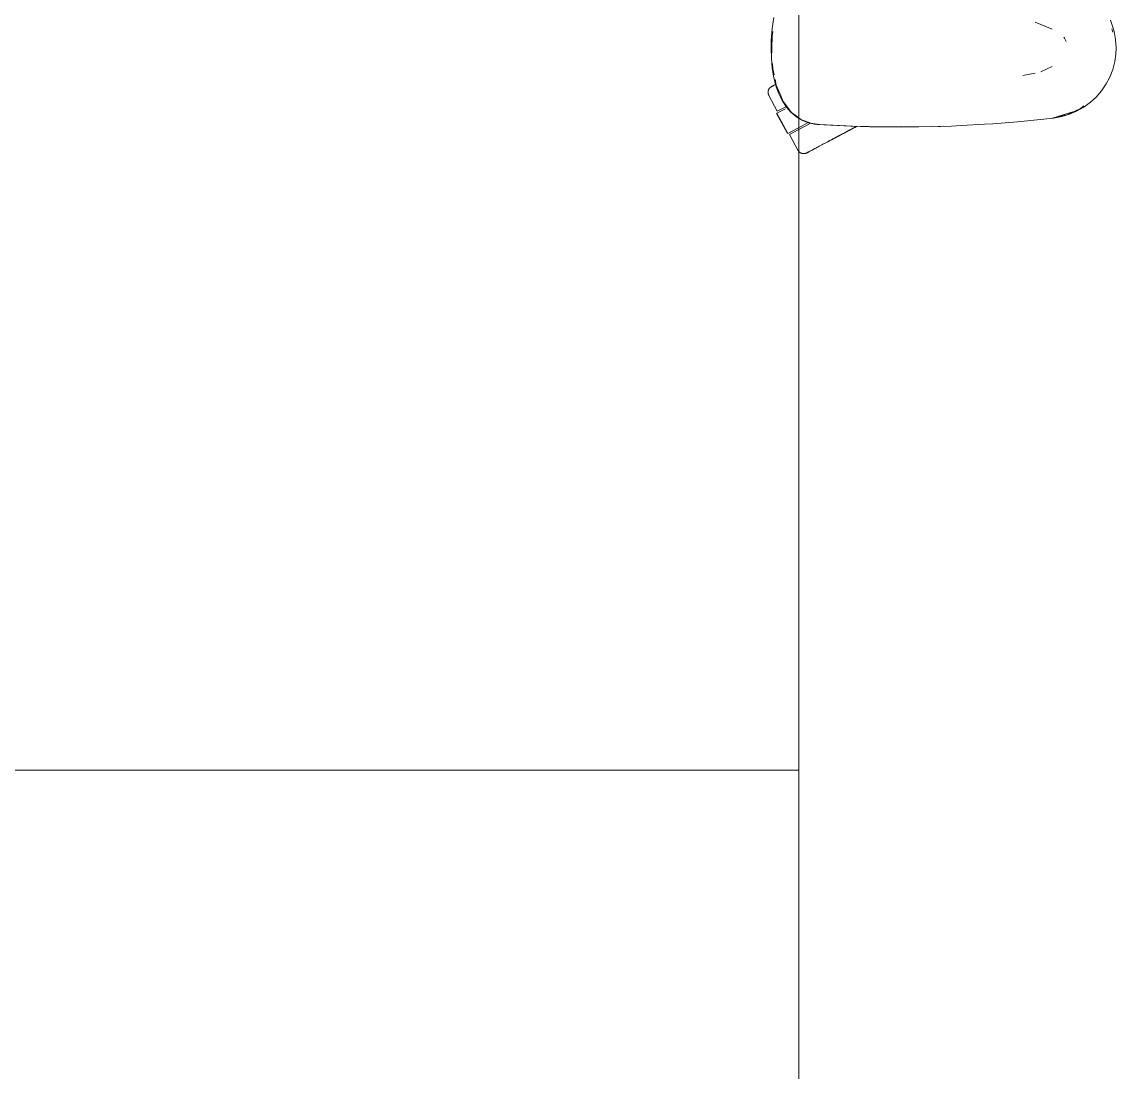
# Model space of a CAD drawing. Header units: millimetres. Extents: x 155927 to 326028, y -36033 to 97293.
# Drawn here: x 186725 to 187395, y 31223 to 31866 of the extents above; entities that cross this region are included whole.
import ezdxf

# ---------------------------------------------------------------- set-up
doc = ezdxf.new("R2010")
doc.units = ezdxf.units.MM
doc.header["$MEASUREMENT"] = 0
doc.layers.add('G-IMPT', color=8, linetype='CONTINUOUS', lineweight=9)
doc.layers.add('I-FURN', color=8, linetype='CONTINUOUS', lineweight=9)

msp = doc.modelspace()

# ---------------------------------------------------------------- linework, layer by layer
at = {"layer": 'G-IMPT'}
for p, q in [((187185.68, 31868.39), (187184.57, 31861.63)), ((187183.99, 31854.32), (187184.57, 31861.63)), ((187345.65, 31865.53), (187356.08, 31861.38)), ((187391.78, 31866.7), (187393.49, 31861.93)), ((187392.69, 31861.49), (187393.31, 31859.46)), ((187394.06, 31859.8), (187393.49, 31861.93)), ((187183.99, 31854.32), (187183.9, 31849.81)), ((187184.51, 31856.98), (187184.28, 31849.81)), ((187184.51, 31856.98), (187184.9, 31859.76)), ((187363.6, 31855.86), (187363.31, 31856.31)), ((187364.62, 31853.64), (187363.6, 31855.86)), ((187394.94, 31854.85), (187394.06, 31859.8)), ((187395.23, 31849.81), (187394.94, 31854.85)), ((187183.9, 31849.81), (187184.08, 31843.47)), ((187184.47, 31846.7), (187184.28, 31849.81)), ((187395.23, 31849.81), (187395.06, 31845.96)), ((187184.65, 31837.32), (187184.08, 31843.47)), ((187394.41, 31841.45), (187393.15, 31836.58)), ((187394.41, 31841.45), (187395.06, 31845.96)), ((187184.65, 31837.32), (187185.65, 31831.39)), ((187185.06, 31836.98), (187184.87, 31840.19)), ((187185.83, 31833.23), (187185.06, 31836.98)), ((187338.15, 31832.83), (187345.59, 31834.4)), ((187355.99, 31838.43), (187349.2, 31835.17)), ((187391.32, 31831.87), (187393.15, 31836.58)), ((187187.08, 31825.91), (187185.65, 31831.39)), ((187187.1, 31827.02), (187186.39, 31830.49)), ((187187.1, 31827.02), (187189.43, 31821.4)), ((187389.13, 31827.71), (187386.3, 31823.54)), ((187389.13, 31827.71), (187391.32, 31831.87)), ((187187.08, 31825.91), (187188.66, 31821.58)), ((187190.65, 31817.5), (187188.66, 31821.58)), ((187191.27, 31817.01), (187189.43, 31821.4)), ((187386.3, 31823.54), (187382.98, 31819.71)), ((187190.65, 31817.5), (187193.3, 31813.45)), ((187196.49, 31810.22), (187191.27, 31817.01)), ((187371.01, 31811.03), (187375.45, 31813.54)), ((187375.5, 31814.24), (187373.39, 31812.64)), ((187379.54, 31816.54), (187375.45, 31813.54)), ((187379.54, 31816.54), (187382.98, 31819.71)), ((187193.3, 31813.45), (187195.97, 31810.42)), ((187199.71, 31807.34), (187195.97, 31810.42)), ((187200.9, 31806.95), (187196.49, 31810.22)), ((187200.9, 31806.66), (187199.71, 31807.34)), ((187202.11, 31806.05), (187200.9, 31806.95)), ((187338.94, 31804.95), (187356.87, 31806.86)), ((187356.36, 31806.86), (187368.82, 31810.69)), ((187356.36, 31806.86), (187359.67, 31807.78)), ((187356.87, 31806.86), (187361.91, 31807.75)), ((187365.32, 31808.9), (187356.92, 31806.99)), ((187368.82, 31810.69), (187359.67, 31807.78)), ((187366.78, 31809.22), (187361.91, 31807.75)), ((187365.32, 31808.9), (187373.39, 31812.64)), ((187371.01, 31811.03), (187366.78, 31809.22)), ((187203.14, 31805.38), (187200.9, 31806.66)), ((187208.31, 31803.64), (187202.11, 31806.05)), ((187203.14, 31805.38), (187206.78, 31803.99)), ((187208.13, 31803.62), (187206.78, 31803.99)), ((187208.13, 31803.62), (187210.52, 31803.18)), ((187208.31, 31803.64), (187212.16, 31803.06)), ((187212.17, 31802.92), (187210.52, 31803.18)), ((187232.75, 31801.87), (187212.17, 31802.92)), ((187233.96, 31801.84), (187212.17, 31802.92)), ((187212.17, 31802.92), (187213.78, 31802.81)), ((187233.96, 31801.84), (187213.78, 31802.81)), ((187254.14, 31801.37), (187232.75, 31801.87)), ((187244.31, 31801.53), (187232.75, 31801.87)), ((187232.75, 31801.87), (187233.96, 31801.84)), ((187254.14, 31801.37), (187233.96, 31801.84)), ((187274.33, 31801.42), (187244.31, 31801.53)), ((187254.14, 31801.37), (187244.31, 31801.53)), ((187244.31, 31801.53), (187263.53, 31801.33)), ((187252.11, 31801.39), (187250.2, 31801.46)), ((187254.14, 31801.41), (187252.11, 31801.39)), ((187274.33, 31801.42), (187254.14, 31801.37)), ((187274.33, 31801.42), (187263.53, 31801.33)), ((187274.33, 31801.42), (187282.75, 31801.58)), ((187294.5, 31801.97), (187282.75, 31801.58)), ((187287.68, 31801.72), (187286.19, 31801.71)), ((187289.62, 31801.83), (187287.68, 31801.72)), ((187294.5, 31801.97), (187300.53, 31802.22)), ((187314.67, 31803.03), (187300.53, 31802.22)), ((187319.76, 31803.36), (187314.67, 31803.03)), ((187319.76, 31803.36), (187334.81, 31804.61)), ((187327.94, 31804.01), (187329.62, 31804.18)), ((187334.81, 31804.61), (187338.94, 31804.95))]:
    msp.add_line(p, q, dxfattribs=at)
at = {"layer": 'I-FURN'}
for p, q in [((187200.9, 31407.61), (187200.9, 32807.61)), ((187200.9, 32807.61), (187200.9, 31407.61)), ((187185.65, 31826.9), (187185.33, 31826.73)), ((187185.47, 31826.81), (187185.81, 31826.99)), ((187186.01, 31827.09), (187185.65, 31826.9)), ((187185.81, 31826.99), (187186.18, 31827.18)), ((187186.4, 31827.3), (187186.01, 31827.09)), ((187186.18, 31827.18), (187186.59, 31827.4)), ((187186.83, 31827.53), (187186.4, 31827.3)), ((187182.06, 31822.7), (187182.07, 31822.86)), ((187182.06, 31822.53), (187182.06, 31822.7)), ((187182.06, 31822.37), (187182.06, 31822.53)), ((187182.07, 31822.21), (187182.06, 31822.37)), ((187182.07, 31822.86), (187182.08, 31823.02)), ((187182.09, 31822.05), (187182.07, 31822.21)), ((187182.08, 31823.02), (187182.1, 31823.18)), ((187182.12, 31821.89), (187182.09, 31822.05)), ((187182.1, 31823.18), (187182.13, 31823.34)), ((187182.15, 31821.73), (187182.12, 31821.89)), ((187182.13, 31823.34), (187182.17, 31823.49)), ((187182.18, 31821.58), (187182.15, 31821.73)), ((187182.17, 31823.49), (187182.21, 31823.65)), ((187182.23, 31821.42), (187182.18, 31821.58)), ((187182.21, 31823.65), (187182.25, 31823.8)), ((187182.27, 31821.27), (187182.23, 31821.42)), ((187182.25, 31823.8), (187182.3, 31823.96)), ((187182.33, 31821.12), (187182.27, 31821.27)), ((187182.3, 31823.96), (187182.36, 31824.11)), ((187182.39, 31820.97), (187182.33, 31821.12)), ((187182.36, 31824.11), (187182.43, 31824.25)), ((187182.46, 31820.82), (187182.39, 31820.97)), ((187182.43, 31824.25), (187182.5, 31824.4)), ((187182.53, 31820.68), (187182.46, 31820.82)), ((187182.5, 31824.4), (187182.57, 31824.54)), ((187182.53, 31820.68), (187187.68, 31810.99)), ((187182.57, 31824.54), (187182.66, 31824.68)), ((187182.66, 31824.68), (187182.74, 31824.82)), ((187182.74, 31824.82), (187182.84, 31824.95)), ((187182.84, 31824.95), (187182.93, 31825.08)), ((187182.93, 31825.08), (187183.04, 31825.2)), ((187183.04, 31825.2), (187183.14, 31825.32)), ((187183.14, 31825.32), (187183.26, 31825.44)), ((187183.26, 31825.44), (187183.37, 31825.55)), ((187183.37, 31825.55), (187183.49, 31825.65)), ((187183.49, 31825.65), (187183.62, 31825.76)), ((187183.62, 31825.76), (187183.75, 31825.85)), ((187183.75, 31825.85), (187183.88, 31825.94)), ((187183.88, 31825.94), (187184.02, 31826.03)), ((187184.02, 31826.03), (187184.16, 31826.11)), ((187184.16, 31826.11), (187184.2, 31826.13)), ((187184.24, 31826.15), (187184.2, 31826.13)), ((187184.2, 31826.13), (187184.22, 31826.14)), ((187184.2, 31826.13), (187184.2, 31826.13)), ((187184.22, 31826.14), (187184.28, 31826.17)), ((187184.33, 31826.2), (187184.24, 31826.15)), ((187184.28, 31826.17), (187184.38, 31826.22)), ((187184.45, 31826.26), (187184.33, 31826.2)), ((187184.38, 31826.22), (187184.52, 31826.3)), ((187184.61, 31826.35), (187184.45, 31826.26)), ((187184.52, 31826.3), (187184.7, 31826.39)), ((187184.81, 31826.46), (187184.61, 31826.35)), ((187184.7, 31826.39), (187184.92, 31826.51)), ((187185.05, 31826.58), (187184.81, 31826.46)), ((187184.92, 31826.51), (187185.18, 31826.65)), ((187185.33, 31826.73), (187185.05, 31826.58)), ((187185.18, 31826.65), (187185.47, 31826.81)), ((187187.68, 31810.99), (187192.87, 31813.75)), ((187187.33, 31809.67), (187193.9, 31797.31)), ((187187.5, 31809.76), (187192.79, 31812.58)), ((187194.07, 31797.4), (187187.5, 31809.76)), ((187200.76, 31800.96), (187194.07, 31797.4)), ((187200.48, 31799.68), (187207.86, 31803.6)), ((187206.58, 31804.05), (187200.76, 31800.96)), ((187232.67, 31799.8), (187233.67, 31800.34)), ((187234.21, 31800.62), (187233.21, 31800.09)), ((187233.67, 31800.34), (187234.67, 31800.87)), ((187235.2, 31801.15), (187234.21, 31800.62)), ((187234.67, 31800.87), (187235.66, 31801.39)), ((187236.19, 31801.68), (187235.2, 31801.15)), ((187235.66, 31801.39), (187236.64, 31801.92)), ((187195.19, 31796.86), (187200.48, 31799.68)), ((187195.19, 31796.86), (187200.34, 31787.18)), ((187219.98, 31793.06), (187220.89, 31793.54)), ((187221.39, 31793.81), (187220.47, 31793.32)), ((187220.89, 31793.54), (187221.82, 31794.04)), ((187222.33, 31794.31), (187221.39, 31793.81)), ((187221.82, 31794.04), (187222.77, 31794.54)), ((187223.28, 31794.81), (187222.33, 31794.31)), ((187222.77, 31794.54), (187223.72, 31795.05)), ((187224.24, 31795.32), (187223.28, 31794.81)), ((187223.72, 31795.05), (187224.69, 31795.56)), ((187225.22, 31795.84), (187224.24, 31795.32)), ((187224.69, 31795.56), (187225.67, 31796.08)), ((187226.2, 31796.36), (187225.22, 31795.84)), ((187225.67, 31796.08), (187226.66, 31796.61)), ((187227.19, 31796.89), (187226.2, 31796.36)), ((187226.66, 31796.61), (187227.65, 31797.14)), ((187228.19, 31797.42), (187227.19, 31796.89)), ((187227.65, 31797.14), (187228.65, 31797.67)), ((187229.19, 31797.95), (187228.19, 31797.42)), ((187228.65, 31797.67), (187229.65, 31798.2)), ((187230.2, 31798.49), (187229.19, 31797.95)), ((187229.65, 31798.2), (187230.66, 31798.73)), ((187231.2, 31799.02), (187230.2, 31798.49)), ((187230.66, 31798.73), (187231.66, 31799.27)), ((187232.21, 31799.56), (187231.2, 31799.02)), ((187231.66, 31799.27), (187232.67, 31799.8)), ((187233.21, 31800.09), (187232.21, 31799.56)), ((187200.36, 31787.14), (187200.34, 31787.18)), ((187200.44, 31787), (187200.36, 31787.14)), ((187200.53, 31786.86), (187200.44, 31787)), ((187200.62, 31786.73), (187200.53, 31786.86)), ((187200.72, 31786.6), (187200.62, 31786.73)), ((187207.78, 31786.57), (187208.19, 31786.79)), ((187208.42, 31786.91), (187207.99, 31786.68)), ((187208.19, 31786.79), (187208.63, 31787.02)), ((187208.89, 31787.16), (187208.42, 31786.91)), ((187208.63, 31787.02), (187209.12, 31787.28)), ((187209.39, 31787.43), (187208.89, 31787.16)), ((187209.12, 31787.28), (187209.63, 31787.55)), ((187209.93, 31787.71), (187209.39, 31787.43)), ((187209.63, 31787.55), (187210.18, 31787.85)), ((187210.49, 31788.01), (187209.93, 31787.71)), ((187210.18, 31787.85), (187210.77, 31788.16)), ((187210.77, 31788.16), (187211.38, 31788.49)), ((187211.38, 31788.49), (187212.03, 31788.83)), ((187212.03, 31788.83), (187212.71, 31789.19)), ((187212.71, 31789.19), (187213.42, 31789.57)), ((187213.42, 31789.57), (187214.15, 31789.96)), ((187214.15, 31789.96), (187214.91, 31790.36)), ((187214.91, 31790.36), (187215.7, 31790.78)), ((187215.7, 31790.78), (187216.51, 31791.21)), ((187216.51, 31791.21), (187217.35, 31791.66)), ((187217.81, 31791.9), (187216.96, 31791.45)), ((187217.35, 31791.66), (187218.2, 31792.11)), ((187218.68, 31792.36), (187217.81, 31791.9)), ((187218.2, 31792.11), (187219.08, 31792.58)), ((187219.56, 31792.83), (187218.68, 31792.36)), ((187219.08, 31792.58), (187219.98, 31793.06)), ((187220.47, 31793.32), (187219.56, 31792.83)), ((187200.82, 31786.48), (187200.72, 31786.6)), ((187200.92, 31786.36), (187200.82, 31786.48)), ((187201.03, 31786.24), (187200.92, 31786.36)), ((187201.15, 31786.13), (187201.03, 31786.24)), ((187201.27, 31786.02), (187201.15, 31786.13)), ((187201.39, 31785.92), (187201.27, 31786.02)), ((187201.52, 31785.82), (187201.39, 31785.92)), ((187201.65, 31785.73), (187201.52, 31785.82)), ((187201.79, 31785.64), (187201.65, 31785.73)), ((187201.93, 31785.56), (187201.79, 31785.64)), ((187202.07, 31785.48), (187201.93, 31785.56)), ((187202.22, 31785.41), (187202.07, 31785.48)), ((187202.36, 31785.35), (187202.22, 31785.41)), ((187202.51, 31785.29), (187202.36, 31785.35)), ((187202.67, 31785.23), (187202.51, 31785.29)), ((187202.82, 31785.19), (187202.67, 31785.23)), ((187202.98, 31785.15), (187202.82, 31785.19)), ((187203.13, 31785.11), (187202.98, 31785.15)), ((187203.29, 31785.09), (187203.13, 31785.11)), ((187203.45, 31785.07), (187203.29, 31785.09)), ((187203.61, 31785.05), (187203.45, 31785.07)), ((187203.77, 31785.04), (187203.61, 31785.05)), ((187203.94, 31785.04), (187203.77, 31785.04)), ((187204.1, 31785.05), (187203.94, 31785.04)), ((187204.26, 31785.06), (187204.1, 31785.05)), ((187204.42, 31785.07), (187204.26, 31785.06)), ((187204.58, 31785.1), (187204.42, 31785.07)), ((187204.74, 31785.13), (187204.58, 31785.1)), ((187204.89, 31785.17), (187204.74, 31785.13)), ((187205.05, 31785.21), (187204.89, 31785.17)), ((187205.2, 31785.26), (187205.05, 31785.21)), ((187205.35, 31785.31), (187205.2, 31785.26)), ((187205.5, 31785.37), (187205.35, 31785.31)), ((187205.65, 31785.44), (187205.5, 31785.37)), ((187205.79, 31785.51), (187205.65, 31785.44)), ((187205.8, 31785.52), (187205.79, 31785.51)), ((187205.79, 31785.51), (187205.81, 31785.52)), ((187205.84, 31785.54), (187205.8, 31785.52)), ((187205.81, 31785.52), (187205.87, 31785.56)), ((187205.92, 31785.58), (187205.84, 31785.54)), ((187205.87, 31785.56), (187205.97, 31785.61)), ((187206.04, 31785.65), (187205.92, 31785.58)), ((187205.97, 31785.61), (187206.11, 31785.68)), ((187206.21, 31785.73), (187206.04, 31785.65)), ((187206.11, 31785.68), (187206.29, 31785.78)), ((187206.41, 31785.84), (187206.21, 31785.73)), ((187206.29, 31785.78), (187206.51, 31785.9)), ((187206.65, 31785.97), (187206.41, 31785.84)), ((187206.51, 31785.9), (187206.77, 31786.03)), ((187206.93, 31786.12), (187206.65, 31785.97)), ((187206.77, 31786.03), (187207.07, 31786.19)), ((187207.25, 31786.29), (187206.93, 31786.12)), ((187207.07, 31786.19), (187207.4, 31786.37)), ((187207.6, 31786.47), (187207.25, 31786.29)), ((187207.4, 31786.37), (187207.78, 31786.57)), ((187207.99, 31786.68), (187207.6, 31786.47)), ((186400.9, 31407.61), (187200.9, 31407.61)), ((187200.9, 31407.61), (186400.9, 31407.61)), ((187200.9, 31407.61), (186400.9, 31407.61)), ((186400.9, 31407.61), (187200.9, 31407.61)), ((187200.9, 30007.61), (187200.9, 31407.61)), ((187200.9, 31407.61), (187200.9, 30007.61))]:
    msp.add_line(p, q, dxfattribs=at)

doc.saveas('drawing.dxf')
